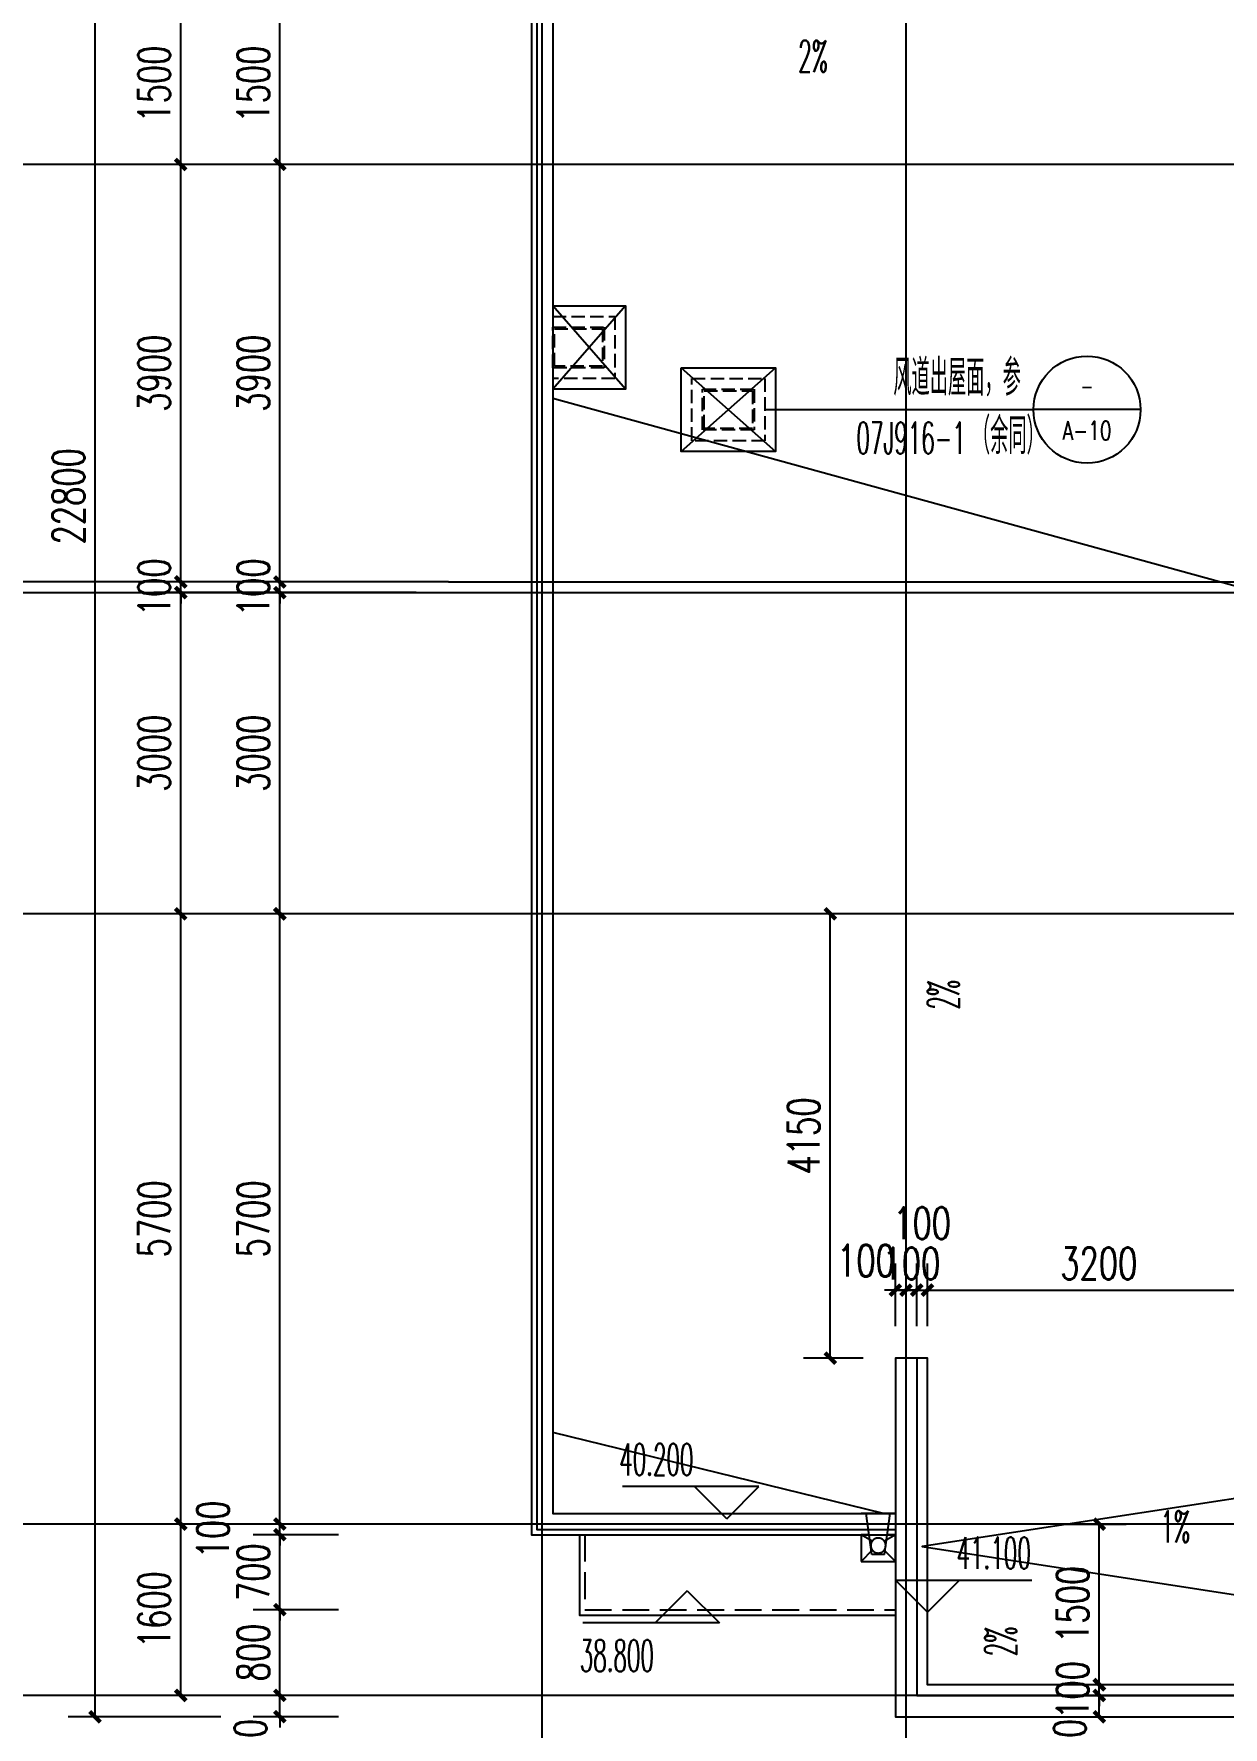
# Model space of a CAD drawing. Extents: x -59851 to 653804, y -249523 to 437614.
# Drawn here: x -48861 to -37753, y -52291 to -36474 of the extents above; entities that cross this region are included whole.
import ezdxf
from ezdxf.enums import TextEntityAlignment as Align

# ---------------------------------------------------------------- set-up
doc = ezdxf.new("R2010")
doc.units = 0
doc.header["$LTSCALE"] = 1000
doc.header["$MEASUREMENT"] = 0
doc.linetypes.add('DASH', pattern=[0.35, 0.25, -0.1])
doc.linetypes.add('DASHEDX2', pattern=[1.5, 1, -0.5])
for name, color, linetype in [('-SY', 3, 'DASHEDX2'), ('A-ROOF', 7, 'Continuous'), ('A-烟气道', 105, 'Continuous'), ('A-第三道尺寸线', 105, 'Continuous'), ('AXIS', 3, 'Continuous'), ('DIM_ELEV', 3, 'Continuous'), ('DIM_IDEN', 3, 'Continuous'), ('DIM_SYMB', 3, 'Continuous'), ('DOTE', 16, 'Continuous'), ('PUB_TEXT', 7, 'Continuous'), ('ys', 154, 'Continuous')]:
    doc.layers.add(name, color=color, linetype=linetype)
doc.styles.add('_TCH_DIM', font='SIMPLEX.shx', dxfattribs={"width": 0.7, "bigfont": 'GBCBIG.shx'})
doc.styles.add('_TCH_DIM_T3', font='SIMPLEX.shx', dxfattribs={"width": 0.705882, "bigfont": 'GBCBIG.shx'})
doc.dimstyles.new('_TCH_ARCH&&100', dxfattribs={"dimtxt": 297.5, "dimasz": 100, "dimexe": 250, "dimexo": 300, "dimgap": 100, "dimtad": 1, "dimdec": 0, "dimzin": 0, "dimdsep": 46, "dimtxsty": '_TCH_DIM_T3', "dimblk": 'ARCHTICK', "dimcen": 0.09, "dimclrt": 7, "dimazin": 2, "dimtfac": 1, "dimtdec": 0, "dimtix": 1, "dimtmove": 2, "dimatfit": 3, "dimfxl": 0, "dimtolj": 1, "dimtzin": 0, "dimarcsym": 0})

# ---------------------------------------------------------------- blocks, each defined once
blk = doc.blocks.new('zhouxianssceng0329')
at = {"layer": 'DOTE'}
for p, q in [((-44114, 132090), (-44114, 156469)), ((-40714, 132090), (-40714, 156469)), ((-20014, 147298), (-44989, 147298)), ((-3314, 143398), (-44989, 143398)), ((5501, 143298), (-44989, 143298)), ((5501, 140298), (-44989, 140298)), ((5501, 134598), (-44989, 134598)), ((5501, 132998), (-44989, 132998))]:
    blk.add_line(p, q, dxfattribs=at)
blk = doc.blocks.new('no1wuding0329')
at = {"layer": 'A-ROOF'}
for points in [[(-22514, 89598), (-32414, 89598), (-32414, 89698), (-33014, 89698), (-33014, 89598), (-33814, 89598), (-33814, 90198), (-37214, 90198), (-37214, 96098), (-40014, 96098), (-40014, 96198), (-44214, 96198), (-44214, 75098), (-40814, 75098)], [(-22514, 89398), (-32464, 89398), (-32464, 89648), (-32964, 89648), (-32964, 89398), (-33864, 89398), (-33864, 90148), (-37264, 90148), (-37264, 96048), (-40064, 96048), (-40064, 96148), (-44164, 96148), (-44164, 75148), (-40814, 75148)], [(-35614, 89998), (-37414, 89998), (-37414, 95898), (-40214, 95898), (-40214, 95998), (-44014, 95998), (-44014, 75298), (-40814, 75298)], [(-40614, 76748), (-40614, 73598), (-34014, 73598), (-34014, 76748)], [(-43764, 75098), (-43764, 74348), (-40814, 74348)]]:
    blk.add_lwpolyline(points, dxfattribs=at)
blk.add_lwpolyline([(-34114, 76748), (-34114, 73698), (-40514, 73698), (-40514, 76748), (-40814, 76748), (-40814, 73398), (-33814, 73398), (-33814, 76748)], close=True, dxfattribs=at)
at = {"layer": 'A-ROOF', "linetype": 'DASH'}
blk.add_lwpolyline([(-43714, 75098), (-43714, 74398), (-40814, 74398)], dxfattribs=at)
at = {"layer": 'A-烟气道'}
for points in [[(-44014, 86578), (-43334, 86578), (-43334, 85798), (-44014, 85798)], [(-43334, 86578), (-44014, 85798)], [(-43334, 85798), (-44014, 86578)], [(-42814, 85218), (-41934, 85998)], [(-42814, 85998), (-41934, 85218)]]:
    blk.add_lwpolyline(points, dxfattribs=at)
at = {"layer": 'A-烟气道', "linetype": 'DASH', "ltscale": 0.5}
blk.add_lwpolyline([(-44014, 86478), (-43434, 86478), (-43434, 85898), (-44014, 85898)], dxfattribs=at)
for points in [[(-44014, 86378), (-43534, 86378), (-43534, 85998), (-44014, 85998)], [(-43999, 86363), (-43549, 86363), (-43549, 86013), (-43999, 86013)], [(-42714, 85898), (-42034, 85898), (-42034, 85318), (-42714, 85318)], [(-42614, 85798), (-42134, 85798), (-42134, 85418), (-42614, 85418)], [(-42599, 85783), (-42149, 85783), (-42149, 85433), (-42599, 85433)]]:
    blk.add_lwpolyline(points, close=True, dxfattribs=at)
at = {"layer": 'A-烟气道'}
blk.add_lwpolyline([(-42814, 85998), (-41934, 85998), (-41934, 85218), (-42814, 85218)], close=True, dxfattribs=at)
at = {"layer": 'DIM_ELEV'}
for p, q in [((-42089, 75548), (-43363, 75548)), ((-42389, 75248), (-42689, 75548)), ((-42389, 75248), (-42089, 75548)), ((-40514, 74374), (-40814, 74674)), ((-40814, 74674), (-39540, 74674)), ((-40514, 74374), (-40214, 74674)), ((-42758, 74576), (-43058, 74276)), ((-42758, 74576), (-42458, 74276)), ((-42458, 74276), (-43732, 74276))]:
    blk.add_line(p, q, dxfattribs=at)
at = {"layer": 'PUB_TEXT', "style": '_TCH_DIM', "width": 0.494118}
for s, p in [('40.200', (-43393, 75653)), ('41.100', (-40242, 74779)), ('38.800', (-43762, 73821))]:
    blk.add_text(s, height=297.5, dxfattribs=at).set_placement(p)
blk = doc.blocks.new('wumianyushuidou')
at = {"layer": '-SY'}
for p, q in [((34701, -105144), (34642, -105041)), ((34784, -105145), (34892, -105041)), ((34642, -105361), (34701, -105258)), ((34892, -105361), (34784, -105257))]:
    blk.add_line(p, q, dxfattribs=at)
for points in [[(34442, -105361), (34442, -105041)], [(34826, -105141), (34442, -105088)], [(34642, -105041), (34892, -105041)], [(34642, -105115), (34642, -105041)], [(34826, -105261), (34826, -105141)], [(34892, -105041), (34892, -105361)], [(34826, -105261), (34442, -105313)], [(34642, -105361), (34642, -105282)], [(34892, -105361), (34642, -105361)]]:
    blk.add_lwpolyline(points, dxfattribs=at)
blk.add_circle((34742, -105201), 70, dxfattribs=at)
blk = doc.blocks.new('13fyushuidou0429')
at = {"xscale": -1, "rotation": 90}
blk.add_blockref('wumianyushuidou', (-146175, -9060), dxfattribs=at)
blk = doc.blocks.new('_ArchTick')
at = {"color": 0, "linetype": 'ByBlock', "const_width": 0.4}
blk.add_lwpolyline([(-0.5, -0.5), (0.5, 0.5)], dxfattribs=at)
blk = doc.blocks.new('*D1881')
at = {"layer": 'A-第三道尺寸线', "color": 0, "lineweight": -2, "transparency": 16777216}
for p, q in [((-40814, -48544), (-40814, -47959)), ((-40714, -48544), (-40714, -47959)), ((-40814, -48209), (-40914, -48209)), ((-40814, -48209), (-40714, -48209)), ((-40714, -48209), (-40614, -48209))]:
    blk.add_line(p, q, dxfattribs=at)
at = {"layer": 'Defpoints', "color": 0, "transparency": 16777216}
for p in [(-40714, -48209), (-40814, -48844), (-40714, -48844)]:
    blk.add_point(p, dxfattribs=at)
at = {"layer": 'A-第三道尺寸线', "color": 0, "lineweight": -2, "transparency": 16777216, "xscale": 100, "yscale": 100, "zscale": 100}
blk.add_blockref('_ArchTick', (-40814, -48209), dxfattribs=at)
at = {"layer": 'A-第三道尺寸线', "color": 0, "lineweight": -2, "transparency": 16777216, "xscale": 100, "yscale": 100, "zscale": 100, "rotation": 180}
blk.add_blockref('_ArchTick', (-40714, -48209), dxfattribs=at)
at = {"layer": 'A-第三道尺寸线', "color": 7, "transparency": 16777216, "insert": (-41089, -47934), "char_height": 297.5, "attachment_point": 5, "style": '_TCH_DIM_T3'}
blk.add_mtext('\\A1;100', dxfattribs=at)
blk = doc.blocks.new('*D1882')
at = {"layer": 'A-第三道尺寸线', "color": 0, "lineweight": -2, "transparency": 16777216}
for p, q in [((-40714, -48544), (-40714, -47959)), ((-40614, -48544), (-40614, -47959)), ((-40714, -48209), (-40814, -48209)), ((-40714, -48209), (-40614, -48209)), ((-40614, -48209), (-40514, -48209))]:
    blk.add_line(p, q, dxfattribs=at)
at = {"layer": 'Defpoints', "color": 0, "transparency": 16777216}
for p in [(-40614, -48209), (-40714, -48844), (-40614, -48844)]:
    blk.add_point(p, dxfattribs=at)
at = {"layer": 'A-第三道尺寸线', "color": 0, "lineweight": -2, "transparency": 16777216, "xscale": 100, "yscale": 100, "zscale": 100}
blk.add_blockref('_ArchTick', (-40714, -48209), dxfattribs=at)
at = {"layer": 'A-第三道尺寸线', "color": 0, "lineweight": -2, "transparency": 16777216, "xscale": 100, "yscale": 100, "zscale": 100, "rotation": 180}
blk.add_blockref('_ArchTick', (-40614, -48209), dxfattribs=at)
at = {"layer": 'A-第三道尺寸线', "color": 7, "transparency": 16777216, "insert": (-40664, -47960), "char_height": 297.5, "attachment_point": 5, "style": '_TCH_DIM_T3'}
blk.add_mtext('\\A1;100', dxfattribs=at)
blk = doc.blocks.new('*D1883')
at = {"layer": 'A-第三道尺寸线', "color": 0, "lineweight": -2, "transparency": 16777216}
for p, q in [((-40614, -48544), (-40614, -47959)), ((-40514, -48544), (-40514, -47959)), ((-40614, -48209), (-40714, -48209)), ((-40614, -48209), (-40514, -48209)), ((-40514, -48209), (-40414, -48209))]:
    blk.add_line(p, q, dxfattribs=at)
at = {"layer": 'Defpoints', "color": 0, "transparency": 16777216}
for p in [(-40514, -48209), (-40614, -48844), (-40514, -48844)]:
    blk.add_point(p, dxfattribs=at)
at = {"layer": 'A-第三道尺寸线', "color": 0, "lineweight": -2, "transparency": 16777216, "xscale": 100, "yscale": 100, "zscale": 100}
blk.add_blockref('_ArchTick', (-40614, -48209), dxfattribs=at)
at = {"layer": 'A-第三道尺寸线', "color": 0, "lineweight": -2, "transparency": 16777216, "xscale": 100, "yscale": 100, "zscale": 100, "rotation": 180}
blk.add_blockref('_ArchTick', (-40514, -48209), dxfattribs=at)
at = {"layer": 'A-第三道尺寸线', "color": 7, "transparency": 16777216, "insert": (-40564, -47584), "char_height": 297.5, "attachment_point": 5, "style": '_TCH_DIM_T3'}
blk.add_mtext('\\A1;100', dxfattribs=at)
blk = doc.blocks.new('*D1884')
at = {"layer": 'A-第三道尺寸线', "color": 0, "lineweight": -2, "transparency": 16777216}
for p, q in [((-40514, -48544), (-40514, -47959)), ((-37314, -48544), (-37314, -47959)), ((-40514, -48209), (-37314, -48209))]:
    blk.add_line(p, q, dxfattribs=at)
at = {"layer": 'Defpoints', "color": 0, "transparency": 16777216}
for p in [(-37314, -48209), (-40514, -48844), (-37314, -48844)]:
    blk.add_point(p, dxfattribs=at)
at = {"layer": 'A-第三道尺寸线', "color": 0, "lineweight": -2, "transparency": 16777216, "xscale": 100, "yscale": 100, "zscale": 100, "rotation": 180}
blk.add_blockref('_ArchTick', (-40514, -48209), dxfattribs=at)
at = {"layer": 'A-第三道尺寸线', "color": 0, "lineweight": -2, "transparency": 16777216, "xscale": 100, "yscale": 100, "zscale": 100}
blk.add_blockref('_ArchTick', (-37314, -48209), dxfattribs=at)
at = {"layer": 'A-第三道尺寸线', "color": 7, "transparency": 16777216, "insert": (-38914, -47960), "char_height": 297.5, "attachment_point": 5, "style": '_TCH_DIM_T3'}
blk.add_mtext('\\A1;3200', dxfattribs=at)
blk = doc.blocks.new('*D1889')
at = {"layer": 'A-第三道尺寸线', "color": 0, "lineweight": -2, "transparency": 16777216}
for p, q in [((-39306, -50394), (-38659, -50394)), ((-38909, -51894), (-38909, -50394)), ((-39306, -51894), (-38659, -51894))]:
    blk.add_line(p, q, dxfattribs=at)
at = {"layer": 'Defpoints', "color": 0, "transparency": 16777216}
for p in [(-39606, -50394), (-38909, -50394), (-39606, -51894)]:
    blk.add_point(p, dxfattribs=at)
at = {"layer": 'A-第三道尺寸线', "color": 0, "lineweight": -2, "transparency": 16777216, "xscale": 100, "yscale": 100, "zscale": 100}
for p, rotation in [((-38909, -50394), 90), ((-38909, -51894), 270)]:
    blk.add_blockref('_ArchTick', p, dxfattribs=dict(at, rotation=rotation))
at = {"layer": 'A-第三道尺寸线', "color": 7, "transparency": 16777216, "insert": (-39158, -51144), "char_height": 297.5, "attachment_point": 5, "rotation": 90, "style": '_TCH_DIM_T3'}
blk.add_mtext('\\A1;1500', dxfattribs=at)
blk = doc.blocks.new('*D1890')
at = {"layer": 'A-第三道尺寸线', "color": 0, "lineweight": -2, "transparency": 16777216}
for p, q in [((-38909, -51894), (-38909, -51794)), ((-39306, -51894), (-38659, -51894)), ((-39306, -51994), (-38659, -51994)), ((-38909, -51994), (-38909, -51894)), ((-38909, -51994), (-38909, -52094))]:
    blk.add_line(p, q, dxfattribs=at)
at = {"layer": 'Defpoints', "color": 0, "transparency": 16777216}
for p in [(-39606, -51894), (-39606, -51994), (-38909, -51894)]:
    blk.add_point(p, dxfattribs=at)
at = {"layer": 'A-第三道尺寸线', "color": 0, "lineweight": -2, "transparency": 16777216, "xscale": 100, "yscale": 100, "zscale": 100}
for p, rotation in [((-38909, -51894), 270), ((-38909, -51994), 90)]:
    blk.add_blockref('_ArchTick', p, dxfattribs=dict(at, rotation=rotation))
at = {"layer": 'A-第三道尺寸线', "color": 7, "transparency": 16777216, "insert": (-39158, -51944), "char_height": 297.5, "attachment_point": 5, "rotation": 90, "style": '_TCH_DIM_T3'}
blk.add_mtext('\\A1;100', dxfattribs=at)
blk = doc.blocks.new('*D1891')
at = {"layer": 'A-第三道尺寸线', "color": 0, "lineweight": -2, "transparency": 16777216}
for p, q in [((-39306, -51994), (-38659, -51994)), ((-38909, -52194), (-38909, -51994)), ((-39306, -52194), (-38659, -52194))]:
    blk.add_line(p, q, dxfattribs=at)
at = {"layer": 'Defpoints', "color": 0, "transparency": 16777216}
for p in [(-39606, -51994), (-38909, -51994), (-39606, -52194)]:
    blk.add_point(p, dxfattribs=at)
at = {"layer": 'A-第三道尺寸线', "color": 0, "lineweight": -2, "transparency": 16777216, "xscale": 100, "yscale": 100, "zscale": 100}
for p, rotation in [((-38909, -51994), 90), ((-38909, -52194), 270)]:
    blk.add_blockref('_ArchTick', p, dxfattribs=dict(at, rotation=rotation))
at = {"layer": 'A-第三道尺寸线', "color": 7, "transparency": 16777216, "insert": (-39184, -52483), "char_height": 297.5, "attachment_point": 5, "rotation": 90, "style": '_TCH_DIM_T3'}
blk.add_mtext('\\A1;200', dxfattribs=at)
blk = doc.blocks.new('*D1899')
at = {"layer": 'A-第三道尺寸线', "color": 0, "lineweight": -2, "transparency": 16777216}
for p, q in [((-41114, -44694), (-41672, -44694)), ((-41422, -48844), (-41422, -44694)), ((-41114, -48844), (-41672, -48844))]:
    blk.add_line(p, q, dxfattribs=at)
at = {"layer": 'Defpoints', "color": 0, "transparency": 16777216}
for p in [(-41422, -44694), (-40814, -44694), (-40814, -48844)]:
    blk.add_point(p, dxfattribs=at)
at = {"layer": 'A-第三道尺寸线', "color": 0, "lineweight": -2, "transparency": 16777216, "xscale": 100, "yscale": 100, "zscale": 100}
for p, rotation in [((-41422, -44694), 90), ((-41422, -48844), 270)]:
    blk.add_blockref('_ArchTick', p, dxfattribs=dict(at, rotation=rotation))
at = {"layer": 'A-第三道尺寸线', "color": 7, "transparency": 16777216, "insert": (-41671, -46769), "char_height": 297.5, "attachment_point": 5, "rotation": 90, "style": '_TCH_DIM_T3'}
blk.add_mtext('\\A1;4150', dxfattribs=at)
blk = doc.blocks.new('*D2162')
at = {"layer": 'A-第三道尺寸线', "color": 0, "lineweight": -2, "transparency": 16777216}
for p, q in [((-46014, -51994), (-46813, -51994)), ((-46563, -51994), (-46563, -51894)), ((-46563, -52194), (-46563, -51994)), ((-46014, -52194), (-46813, -52194)), ((-46563, -52194), (-46563, -52294))]:
    blk.add_line(p, q, dxfattribs=at)
at = {"layer": 'Defpoints', "color": 0, "transparency": 16777216}
for p in [(-46563, -51994), (-45714, -51994), (-45714, -52194)]:
    blk.add_point(p, dxfattribs=at)
at = {"layer": 'A-第三道尺寸线', "color": 0, "lineweight": -2, "transparency": 16777216, "xscale": 100, "yscale": 100, "zscale": 100}
for p, rotation in [((-46563, -51994), 270), ((-46563, -52194), 90)]:
    blk.add_blockref('_ArchTick', p, dxfattribs=dict(at, rotation=rotation))
at = {"layer": 'A-第三道尺寸线', "color": 7, "transparency": 16777216, "insert": (-46838, -52483), "char_height": 297.5, "attachment_point": 5, "rotation": 90, "style": '_TCH_DIM_T3'}
blk.add_mtext('\\A1;200', dxfattribs=at)
blk = doc.blocks.new('*D2163')
at = {"layer": 'A-第三道尺寸线', "color": 0, "lineweight": -2, "transparency": 16777216}
for p, q in [((-46014, -51194), (-46813, -51194)), ((-46563, -51994), (-46563, -51194)), ((-46014, -51994), (-46813, -51994))]:
    blk.add_line(p, q, dxfattribs=at)
at = {"layer": 'Defpoints', "color": 0, "transparency": 16777216}
for p in [(-46563, -51194), (-45714, -51194), (-45714, -51994)]:
    blk.add_point(p, dxfattribs=at)
at = {"layer": 'A-第三道尺寸线', "color": 0, "lineweight": -2, "transparency": 16777216, "xscale": 100, "yscale": 100, "zscale": 100}
for p, rotation in [((-46563, -51194), 90), ((-46563, -51994), 270)]:
    blk.add_blockref('_ArchTick', p, dxfattribs=dict(at, rotation=rotation))
at = {"layer": 'A-第三道尺寸线', "color": 7, "transparency": 16777216, "insert": (-46811, -51594), "char_height": 297.5, "attachment_point": 5, "rotation": 90, "style": '_TCH_DIM_T3'}
blk.add_mtext('\\A1;800', dxfattribs=at)
blk = doc.blocks.new('*D2164')
at = {"layer": 'A-第三道尺寸线', "color": 0, "lineweight": -2, "transparency": 16777216}
for p, q in [((-46563, -50494), (-46563, -50394)), ((-46014, -50494), (-46813, -50494)), ((-46563, -51194), (-46563, -50494)), ((-46014, -51194), (-46813, -51194)), ((-46563, -51194), (-46563, -51294))]:
    blk.add_line(p, q, dxfattribs=at)
at = {"layer": 'Defpoints', "color": 0, "transparency": 16777216}
for p in [(-46563, -50494), (-45714, -50494), (-45714, -51194)]:
    blk.add_point(p, dxfattribs=at)
at = {"layer": 'A-第三道尺寸线', "color": 0, "lineweight": -2, "transparency": 16777216, "xscale": 100, "yscale": 100, "zscale": 100}
for p, rotation in [((-46563, -50494), 270), ((-46563, -51194), 90)]:
    blk.add_blockref('_ArchTick', p, dxfattribs=dict(at, rotation=rotation))
at = {"layer": 'A-第三道尺寸线', "color": 7, "transparency": 16777216, "insert": (-46811, -50844), "char_height": 297.5, "attachment_point": 5, "rotation": 90, "style": '_TCH_DIM_T3'}
blk.add_mtext('\\A1;700', dxfattribs=at)
blk = doc.blocks.new('*D2165')
at = {"layer": 'A-第三道尺寸线', "color": 0, "lineweight": -2, "transparency": 16777216}
for p, q in [((-46563, -50394), (-46563, -50294)), ((-46014, -50394), (-46813, -50394)), ((-46563, -50494), (-46563, -50394)), ((-46014, -50494), (-46813, -50494)), ((-46563, -50494), (-46563, -50594))]:
    blk.add_line(p, q, dxfattribs=at)
at = {"layer": 'Defpoints', "color": 0, "transparency": 16777216}
for p in [(-46563, -50394), (-45714, -50394), (-45714, -50494)]:
    blk.add_point(p, dxfattribs=at)
at = {"layer": 'A-第三道尺寸线', "color": 0, "lineweight": -2, "transparency": 16777216, "xscale": 100, "yscale": 100, "zscale": 100}
for p, rotation in [((-46563, -50394), 270), ((-46563, -50494), 90)]:
    blk.add_blockref('_ArchTick', p, dxfattribs=dict(at, rotation=rotation))
at = {"layer": 'A-第三道尺寸线', "color": 7, "transparency": 16777216, "insert": (-47188, -50444), "char_height": 297.5, "attachment_point": 5, "rotation": 90, "style": '_TCH_DIM_T3'}
blk.add_mtext('\\A1;100', dxfattribs=at)
blk = doc.blocks.new('*D2166')
at = {"layer": 'A-第三道尺寸线', "color": 0, "lineweight": -2, "transparency": 16777216}
for p, q in [((-46014, -44694), (-46813, -44694)), ((-46563, -50394), (-46563, -44694)), ((-46014, -50394), (-46813, -50394))]:
    blk.add_line(p, q, dxfattribs=at)
at = {"layer": 'Defpoints', "color": 0, "transparency": 16777216}
for p in [(-46563, -44694), (-45714, -44694), (-45714, -50394)]:
    blk.add_point(p, dxfattribs=at)
at = {"layer": 'A-第三道尺寸线', "color": 0, "lineweight": -2, "transparency": 16777216, "xscale": 100, "yscale": 100, "zscale": 100}
for p, rotation in [((-46563, -44694), 90), ((-46563, -50394), 270)]:
    blk.add_blockref('_ArchTick', p, dxfattribs=dict(at, rotation=rotation))
at = {"layer": 'A-第三道尺寸线', "color": 7, "transparency": 16777216, "insert": (-46811, -47544), "char_height": 297.5, "attachment_point": 5, "rotation": 90, "style": '_TCH_DIM_T3'}
blk.add_mtext('\\A1;5700', dxfattribs=at)
blk = doc.blocks.new('*D2167')
at = {"layer": 'A-第三道尺寸线', "color": 0, "lineweight": -2, "transparency": 16777216}
for p, q in [((-46014, -41694), (-46813, -41694)), ((-46563, -44694), (-46563, -41694)), ((-46014, -44694), (-46813, -44694))]:
    blk.add_line(p, q, dxfattribs=at)
at = {"layer": 'Defpoints', "color": 0, "transparency": 16777216}
for p in [(-46563, -41694), (-45714, -41694), (-45714, -44694)]:
    blk.add_point(p, dxfattribs=at)
at = {"layer": 'A-第三道尺寸线', "color": 0, "lineweight": -2, "transparency": 16777216, "xscale": 100, "yscale": 100, "zscale": 100}
for p, rotation in [((-46563, -41694), 90), ((-46563, -44694), 270)]:
    blk.add_blockref('_ArchTick', p, dxfattribs=dict(at, rotation=rotation))
at = {"layer": 'A-第三道尺寸线', "color": 7, "transparency": 16777216, "insert": (-46811, -43194), "char_height": 297.5, "attachment_point": 5, "rotation": 90, "style": '_TCH_DIM_T3'}
blk.add_mtext('\\A1;3000', dxfattribs=at)
blk = doc.blocks.new('*D2168')
at = {"layer": 'A-第三道尺寸线', "color": 0, "lineweight": -2, "transparency": 16777216}
for p, q in [((-46014, -41594), (-46813, -41594)), ((-46563, -41594), (-46563, -41494)), ((-46563, -41694), (-46563, -41594)), ((-46014, -41694), (-46813, -41694)), ((-46563, -41694), (-46563, -41794))]:
    blk.add_line(p, q, dxfattribs=at)
at = {"layer": 'Defpoints', "color": 0, "transparency": 16777216}
for p in [(-46563, -41594), (-45714, -41594), (-45714, -41694)]:
    blk.add_point(p, dxfattribs=at)
at = {"layer": 'A-第三道尺寸线', "color": 0, "lineweight": -2, "transparency": 16777216, "xscale": 100, "yscale": 100, "zscale": 100}
for p, rotation in [((-46563, -41594), 270), ((-46563, -41694), 90)]:
    blk.add_blockref('_ArchTick', p, dxfattribs=dict(at, rotation=rotation))
at = {"layer": 'A-第三道尺寸线', "color": 7, "transparency": 16777216, "insert": (-46811, -41644), "char_height": 297.5, "attachment_point": 5, "rotation": 90, "style": '_TCH_DIM_T3'}
blk.add_mtext('\\A1;100', dxfattribs=at)
blk = doc.blocks.new('*D2169')
at = {"layer": 'A-第三道尺寸线', "color": 0, "lineweight": -2, "transparency": 16777216}
for p, q in [((-46014, -37694), (-46813, -37694)), ((-46563, -41594), (-46563, -37694)), ((-46014, -41594), (-46813, -41594))]:
    blk.add_line(p, q, dxfattribs=at)
at = {"layer": 'Defpoints', "color": 0, "transparency": 16777216}
for p in [(-46563, -37694), (-45714, -37694), (-45714, -41594)]:
    blk.add_point(p, dxfattribs=at)
at = {"layer": 'A-第三道尺寸线', "color": 0, "lineweight": -2, "transparency": 16777216, "xscale": 100, "yscale": 100, "zscale": 100}
for p, rotation in [((-46563, -37694), 90), ((-46563, -41594), 270)]:
    blk.add_blockref('_ArchTick', p, dxfattribs=dict(at, rotation=rotation))
at = {"layer": 'A-第三道尺寸线', "color": 7, "transparency": 16777216, "insert": (-46811, -39644), "char_height": 297.5, "attachment_point": 5, "rotation": 90, "style": '_TCH_DIM_T3'}
blk.add_mtext('\\A1;3900', dxfattribs=at)
blk = doc.blocks.new('*D2170')
at = {"layer": 'A-第三道尺寸线', "color": 0, "lineweight": -2, "transparency": 16777216}
for p, q in [((-46014, -36194), (-46813, -36194)), ((-46563, -37694), (-46563, -36194)), ((-46014, -37694), (-46813, -37694))]:
    blk.add_line(p, q, dxfattribs=at)
at = {"layer": 'Defpoints', "color": 0, "transparency": 16777216}
for p in [(-46563, -36194), (-45714, -36194), (-45714, -37694)]:
    blk.add_point(p, dxfattribs=at)
at = {"layer": 'A-第三道尺寸线', "color": 0, "lineweight": -2, "transparency": 16777216, "xscale": 100, "yscale": 100, "zscale": 100}
for p, rotation in [((-46563, -36194), 90), ((-46563, -37694), 270)]:
    blk.add_blockref('_ArchTick', p, dxfattribs=dict(at, rotation=rotation))
at = {"layer": 'A-第三道尺寸线', "color": 7, "transparency": 16777216, "insert": (-46811, -36944), "char_height": 297.5, "attachment_point": 5, "rotation": 90, "style": '_TCH_DIM_T3'}
blk.add_mtext('\\A1;1500', dxfattribs=at)
blk = doc.blocks.new('*D3182')
at = {"layer": 'AXIS', "color": 0, "lineweight": -2, "transparency": 16777216}
for p, q in [((-45289, -50394), (-47739, -50394)), ((-47489, -51994), (-47489, -50394)), ((-45289, -51994), (-47739, -51994))]:
    blk.add_line(p, q, dxfattribs=at)
at = {"layer": 'Defpoints', "color": 0, "transparency": 16777216}
for p in [(-47489, -50394), (-44989, -50394), (-44989, -51994)]:
    blk.add_point(p, dxfattribs=at)
at = {"layer": 'AXIS', "color": 0, "lineweight": -2, "transparency": 16777216, "xscale": 100, "yscale": 100, "zscale": 100}
for p, rotation in [((-47489, -50394), 90), ((-47489, -51994), 270)]:
    blk.add_blockref('_ArchTick', p, dxfattribs=dict(at, rotation=rotation))
at = {"layer": 'AXIS', "color": 7, "transparency": 16777216, "insert": (-47737, -51194), "char_height": 297.5, "attachment_point": 5, "rotation": 90, "style": '_TCH_DIM_T3'}
blk.add_mtext('\\A1;1600', dxfattribs=at)
blk = doc.blocks.new('*D3183')
at = {"layer": 'AXIS', "color": 0, "lineweight": -2, "transparency": 16777216}
for p, q in [((-45289, -44694), (-47739, -44694)), ((-47489, -50394), (-47489, -44694)), ((-45289, -50394), (-47739, -50394))]:
    blk.add_line(p, q, dxfattribs=at)
at = {"layer": 'Defpoints', "color": 0, "transparency": 16777216}
for p in [(-47489, -44694), (-44989, -44694), (-44989, -50394)]:
    blk.add_point(p, dxfattribs=at)
at = {"layer": 'AXIS', "color": 0, "lineweight": -2, "transparency": 16777216, "xscale": 100, "yscale": 100, "zscale": 100}
for p, rotation in [((-47489, -44694), 90), ((-47489, -50394), 270)]:
    blk.add_blockref('_ArchTick', p, dxfattribs=dict(at, rotation=rotation))
at = {"layer": 'AXIS', "color": 7, "transparency": 16777216, "insert": (-47737, -47544), "char_height": 297.5, "attachment_point": 5, "rotation": 90, "style": '_TCH_DIM_T3'}
blk.add_mtext('\\A1;5700', dxfattribs=at)
blk = doc.blocks.new('*D3184')
at = {"layer": 'AXIS', "color": 0, "lineweight": -2, "transparency": 16777216}
for p, q in [((-45289, -41694), (-47739, -41694)), ((-47489, -44694), (-47489, -41694)), ((-45289, -44694), (-47739, -44694))]:
    blk.add_line(p, q, dxfattribs=at)
at = {"layer": 'Defpoints', "color": 0, "transparency": 16777216}
for p in [(-47489, -41694), (-44989, -41694), (-44989, -44694)]:
    blk.add_point(p, dxfattribs=at)
at = {"layer": 'AXIS', "color": 0, "lineweight": -2, "transparency": 16777216, "xscale": 100, "yscale": 100, "zscale": 100}
for p, rotation in [((-47489, -41694), 90), ((-47489, -44694), 270)]:
    blk.add_blockref('_ArchTick', p, dxfattribs=dict(at, rotation=rotation))
at = {"layer": 'AXIS', "color": 7, "transparency": 16777216, "insert": (-47737, -43194), "char_height": 297.5, "attachment_point": 5, "rotation": 90, "style": '_TCH_DIM_T3'}
blk.add_mtext('\\A1;3000', dxfattribs=at)
blk = doc.blocks.new('*D3185')
at = {"layer": 'AXIS', "color": 0, "lineweight": -2, "transparency": 16777216}
for p, q in [((-45289, -41594), (-47739, -41594)), ((-47489, -41594), (-47489, -41494)), ((-47489, -41694), (-47489, -41594)), ((-45289, -41694), (-47739, -41694)), ((-47489, -41694), (-47489, -41794))]:
    blk.add_line(p, q, dxfattribs=at)
at = {"layer": 'Defpoints', "color": 0, "transparency": 16777216}
for p in [(-47489, -41594), (-44989, -41594), (-44989, -41694)]:
    blk.add_point(p, dxfattribs=at)
at = {"layer": 'AXIS', "color": 0, "lineweight": -2, "transparency": 16777216, "xscale": 100, "yscale": 100, "zscale": 100}
for p, rotation in [((-47489, -41594), 270), ((-47489, -41694), 90)]:
    blk.add_blockref('_ArchTick', p, dxfattribs=dict(at, rotation=rotation))
at = {"layer": 'AXIS', "color": 7, "transparency": 16777216, "insert": (-47737, -41644), "char_height": 297.5, "attachment_point": 5, "rotation": 90, "style": '_TCH_DIM_T3'}
blk.add_mtext('\\A1;100', dxfattribs=at)
blk = doc.blocks.new('*D3186')
at = {"layer": 'AXIS', "color": 0, "lineweight": -2, "transparency": 16777216}
for p, q in [((-45289, -37694), (-47739, -37694)), ((-47489, -41594), (-47489, -37694)), ((-45289, -41594), (-47739, -41594))]:
    blk.add_line(p, q, dxfattribs=at)
at = {"layer": 'Defpoints', "color": 0, "transparency": 16777216}
for p in [(-47489, -37694), (-44989, -37694), (-44989, -41594)]:
    blk.add_point(p, dxfattribs=at)
at = {"layer": 'AXIS', "color": 0, "lineweight": -2, "transparency": 16777216, "xscale": 100, "yscale": 100, "zscale": 100}
for p, rotation in [((-47489, -37694), 90), ((-47489, -41594), 270)]:
    blk.add_blockref('_ArchTick', p, dxfattribs=dict(at, rotation=rotation))
at = {"layer": 'AXIS', "color": 7, "transparency": 16777216, "insert": (-47737, -39644), "char_height": 297.5, "attachment_point": 5, "rotation": 90, "style": '_TCH_DIM_T3'}
blk.add_mtext('\\A1;3900', dxfattribs=at)
blk = doc.blocks.new('*D3187')
at = {"layer": 'AXIS', "color": 0, "lineweight": -2, "transparency": 16777216}
for p, q in [((-45289, -36194), (-47739, -36194)), ((-47489, -37694), (-47489, -36194)), ((-45289, -37694), (-47739, -37694))]:
    blk.add_line(p, q, dxfattribs=at)
at = {"layer": 'Defpoints', "color": 0, "transparency": 16777216}
for p in [(-47489, -36194), (-44989, -36194), (-44989, -37694)]:
    blk.add_point(p, dxfattribs=at)
at = {"layer": 'AXIS', "color": 0, "lineweight": -2, "transparency": 16777216, "xscale": 100, "yscale": 100, "zscale": 100}
for p, rotation in [((-47489, -36194), 90), ((-47489, -37694), 270)]:
    blk.add_blockref('_ArchTick', p, dxfattribs=dict(at, rotation=rotation))
at = {"layer": 'AXIS', "color": 7, "transparency": 16777216, "insert": (-47737, -36944), "char_height": 297.5, "attachment_point": 5, "rotation": 90, "style": '_TCH_DIM_T3'}
blk.add_mtext('\\A1;1500', dxfattribs=at)
blk = doc.blocks.new('*D3190')
at = {"layer": 'AXIS', "color": 0, "lineweight": -2, "transparency": 16777216}
for p, q in [((-47113, -29394), (-48539, -29394)), ((-48289, -52194), (-48289, -29394)), ((-47113, -52194), (-48539, -52194))]:
    blk.add_line(p, q, dxfattribs=at)
at = {"layer": 'Defpoints', "color": 0, "transparency": 16777216}
for p in [(-48289, -29394), (-46813, -29394), (-46813, -52194)]:
    blk.add_point(p, dxfattribs=at)
at = {"layer": 'AXIS', "color": 0, "lineweight": -2, "transparency": 16777216, "xscale": 100, "yscale": 100, "zscale": 100}
for p, rotation in [((-48289, -29394), 90), ((-48289, -52194), 270)]:
    blk.add_blockref('_ArchTick', p, dxfattribs=dict(at, rotation=rotation))
at = {"layer": 'AXIS', "color": 7, "transparency": 16777216, "insert": (-48537, -40794), "char_height": 297.5, "attachment_point": 5, "rotation": 90, "style": '_TCH_DIM_T3'}
blk.add_mtext('\\A1;22800', dxfattribs=at)

msp = doc.modelspace()

# ---------------------------------------------------------------- linework, layer by layer
at = {"layer": 'AXIS'}
for p, q in [((-44988.6, -37694.3), (-48988.6, -37694.3)), ((-44988.6, -41594.3), (-48988.6, -41594.3)), ((-44988.6, -41694.3), (-48988.6, -41694.3)), ((-44988.6, -44694.3), (-48988.6, -44694.3)), ((-44988.6, -50394.3), (-48988.6, -50394.3)), ((-44988.6, -51994.3), (-48988.6, -51994.3))]:
    msp.add_line(p, q, dxfattribs=at)
at = {"layer": 'DIM_IDEN'}
for p, q in [((-42033.7, -39984.3), (-41241.9, -39984.3)), ((-41241.9, -39984.3), (-39523.7, -39984.3)), ((-38523.7, -39984.3), (-39523.7, -39984.3))]:
    msp.add_line(p, q, dxfattribs=at)
msp.add_circle((-39023.7, -39984.3), 500, dxfattribs=at)
at = {"layer": 'DIM_SYMB'}
for points in [[(-41876, -36937.5, 0, 0, 0), (-41382.9, -36937.5, 80, 0, 0), (-41082.9, -36937.5, 0, 0, 0)], [(-40112.5, -45168, 0, 0, 0), (-40112.5, -45661.1, 80, 0, 0), (-40112.5, -45961.1, 0, 0, 0)], [(-37931.4, -50672.5, 0, 0, 0), (-38424.6, -50672.5, 80, 0, 0), (-38724.6, -50672.5, 0, 0, 0)], [(-39576.5, -51783.1, 0, 0, 0), (-39576.5, -51289.9, 80, 0, 0), (-39576.5, -50989.9, 0, 0, 0)]]:
    msp.add_lwpolyline(points, format="xyseb", dxfattribs=at)
at = {"layer": 'ys'}
for points in [[(-37413.7, -41694.3), (-44013.7, -39879.5)], [(-40923.7, -50294.3), (-44013.7, -49540)]]:
    msp.add_lwpolyline(points, dxfattribs=at)
msp.add_lwpolyline([(-37313.7, -50104.3), (-40563.7, -50604.3), (-37313.7, -51104.3), (-34063.7, -50604.3)], close=True, dxfattribs=at)

# ---------------------------------------------------------------- block references
for name, p in [('zhouxianssceng0329', (0, -184992.5)), ('no1wuding0329', (0, -125592.5)), ('13fyushuidou0429', (0, -6792.5))]:
    msp.add_blockref(name, p)

# ---------------------------------------------------------------- texts
at = {"layer": 'PUB_TEXT', "style": '_TCH_DIM'}
for s, height, width, p in [('2%', 297.5, 0.494118, (-41721.3, -36832.5)), ('风道出屋面，参', 337.59, 0.7, (-40832.9, -39853.2)), ('07J916-1', 297.5, 0.494118, (-41177, -40398.3)), ('（余同）', 337.59, 0.7, (-40099, -40398.3)), ('1%', 297.5, 0.494118, (-38338.2, -50567.5))]:
    msp.add_text(s, height=height, dxfattribs=dict(at, width=width)).set_placement(p)
for s, height, width, p, p2 in [('-', 266.8, 0.544444, (-39086, -39892.5), (-38961.5, -39892.5)), ('A-10', 176.17, 0.7, (-39252.7, -40267.8), (-38794.7, -40267.8))]:
    msp.add_text(s, height=height, dxfattribs=dict(at, width=width)).set_placement(p, p2, align=Align.FIT)
at = {"layer": 'PUB_TEXT', "style": '_TCH_DIM', "width": 0.494118}
for p in [(-40217.5, -45588.7), (-39681.5, -51628.3)]:
    msp.add_text('2%', height=297.5, rotation=90, dxfattribs=at).set_placement(p)

# ---------------------------------------------------------------- dimensions: what is measured, and where the dimension line sits
at = {"layer": 'A-第三道尺寸线'}
for p1, p2, distance, picture, middle in [((-45713.9, -37694.3), (-45713.9, -36194.3), 848.8, '*D2170', (-46811.5, -36944.3)), ((-45713.9, -41594.3), (-45713.9, -37694.3), 848.8, '*D2169', (-46811.5, -39644.3)), ((-45713.9, -41694.3), (-45713.9, -41594.3), 848.8, '*D2168', (-46811.5, -41644.3)), ((-45713.9, -44694.3), (-45713.9, -41694.3), 848.8, '*D2167', (-46811.5, -43194.3)), ((-45713.9, -50394.3), (-45713.9, -44694.3), 848.8, '*D2166', (-46811.5, -47544.3)), ((-40813.7, -48844.3), (-40813.7, -44694.3), 608.1, '*D1899', (-41670.5, -46769.3)), ((-40713.7, -48844.3), (-40613.7, -48844.3), 635.6, '*D1882', (-40663.7, -47959.9)), ((-40513.7, -48844.3), (-37313.7, -48844.3), 635.6, '*D1884', (-38913.7, -47959.9)), ((-45713.9, -51194.3), (-45713.9, -50494.3), 848.8, '*D2164', (-46811.5, -50844.3)), ((-39605.7, -51894.3), (-39605.7, -50394.3), -696.8, '*D1889', (-39157.7, -51144.3)), ((-45713.9, -51994.3), (-45713.9, -51194.3), 848.8, '*D2163', (-46811.5, -51594.3)), ((-39605.7, -51994.3), (-39605.7, -51894.3), -696.8, '*D1890', (-39157.7, -51944.3))]:
    dim = msp.add_aligned_dim(p1=p1, p2=p2, distance=distance, dimstyle='_TCH_ARCH&&100', dxfattribs=at)
    dim.commit()
    dim.dimension.update_dxf_attribs({"geometry": picture, "text_midpoint": middle})
for base, p1, p2, angle, picture, middle in [((-40513.7, -48208.7), (-40613.7, -48844.3), (-40513.7, -48844.3), 0, '*D1883', (-40563.7, -47583.7)), ((-40713.7, -48208.7), (-40813.7, -48844.3), (-40713.7, -48844.3), 0, '*D1881', (-41088.7, -47933.7)), ((-46562.7, -50394.3), (-45713.9, -50494.3), (-45713.9, -50394.3), 90, '*D2165', (-47187.7, -50444.3)), ((-46562.7, -51994.3), (-45713.9, -52194.3), (-45713.9, -51994.3), 90, '*D2162', (-46837.7, -52483.3)), ((-38908.9, -51994.3), (-39605.7, -52194.3), (-39605.7, -51994.3), 90, '*D1891', (-39183.9, -52483.3))]:
    dim = msp.add_linear_dim(base=base, p1=p1, p2=p2, angle=angle, dimstyle='_TCH_ARCH&&100', dxfattribs=at)
    dim.commit()
    dim.dimension.update_dxf_attribs({"geometry": picture, "text_midpoint": middle, "dimtype": 161})
at = {"layer": 'AXIS'}
for p1, p2, distance, picture, middle in [((-46812.7, -52194.3), (-46812.7, -29394.3), 1475.9, '*D3190', (-48537.3, -40794.3)), ((-44988.6, -37694.3), (-44988.6, -36194.3), 2500, '*D3187', (-47737.3, -36944.3)), ((-44988.6, -41594.3), (-44988.6, -37694.3), 2500, '*D3186', (-47737.3, -39644.3)), ((-44988.6, -41694.3), (-44988.6, -41594.3), 2500, '*D3185', (-47737.3, -41644.3)), ((-44988.6, -44694.3), (-44988.6, -41694.3), 2500, '*D3184', (-47737.3, -43194.3)), ((-44988.6, -50394.3), (-44988.6, -44694.3), 2500, '*D3183', (-47737.3, -47544.3)), ((-44988.6, -51994.3), (-44988.6, -50394.3), 2500, '*D3182', (-47737.3, -51194.3))]:
    dim = msp.add_aligned_dim(p1=p1, p2=p2, distance=distance, dimstyle='_TCH_ARCH&&100', dxfattribs=at)
    dim.commit()
    dim.dimension.update_dxf_attribs({"geometry": picture, "text_midpoint": middle})

doc.saveas('drawing.dxf')
